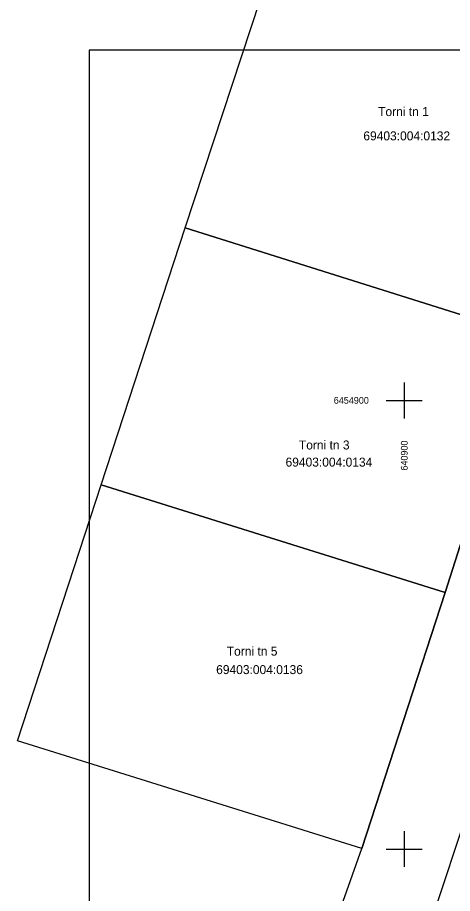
# Model space of a CAD drawing. Extents: x 640815 to 641128, y 6454682 to 6455190.
# Drawn here: x 640856.9 to 640905.4, y 6454845 to 6454942.7 of the extents above; entities that cross this region are included whole.
import ezdxf

# ---------------------------------------------------------------- set-up
doc = ezdxf.new("R2010")
doc.units = 0
for name, color, linetype in [('PIIR', 7, 'Continuous'), ('VORK', 7, 'Continuous'), ('VORMISTUS', 7, 'Continuous')]:
    doc.layers.add(name, color=color, linetype=linetype)

msp = doc.modelspace()

# ---------------------------------------------------------------- linework, layer by layer
at = {"layer": 'PIIR'}
for points in [[(640922.28, 6454941.81), (640923.52, 6454936.86), (640913.7, 6454907.27), (640875.6, 6454919.26), (640892.37, 6454970.28)], [(640913.7, 6454907.27), (640904.55, 6454878.61), (640866.24, 6454890.62), (640875.6, 6454919.26)], [(640904.55, 6454878.61), (640895.26, 6454850.07), (640856.91, 6454862.08), (640863.83, 6454883.21), (640866.24, 6454890.62)]]:
    msp.add_lwpolyline(points, close=True, dxfattribs=at)
msp.add_lwpolyline([(640875.14, 6454793.48), (640885.26, 6454821.73), (640895.26, 6454850.07), (640904.55, 6454878.61), (640913.7, 6454907.27), (640923.52, 6454936.86), (640922.28, 6454941.81), (640936.38, 6454926.17), (640929.9, 6454924.45), (640920.55, 6454895.76), (640911.95, 6454869.07), (640902.82, 6454841.42), (640894.7, 6454818.77), (640897.3, 6454813.22), (640932.2, 6454800.15), (640960.44, 6454789.58)], dxfattribs=at)
msp.add_lwpolyline([(640875.14, 6454793.48), (640885.26, 6454821.73), (640895.26, 6454850.07), (640904.55, 6454878.61), (640913.7, 6454907.27), (640923.52, 6454936.86), (640922.28, 6454941.81), (640936.38, 6454926.17), (640929.9, 6454924.45), (640920.55, 6454895.76), (640911.95, 6454869.07), (640902.82, 6454841.42), (640894.7, 6454818.77), (640897.3, 6454813.22), (640932.2, 6454800.15), (640960.44, 6454789.58)], dxfattribs=at)
at = {"layer": 'VORK'}
for p, q in [((640900, 6454902), (640900, 6454898)), ((640898, 6454900), (640902, 6454900)), ((640900, 6454852), (640900, 6454848)), ((640898, 6454850), (640902, 6454850))]:
    msp.add_line(p, q, dxfattribs=at)
at = {"layer": 'VORMISTUS'}
msp.add_lwpolyline([(641066.467, 6454939.057), (640864.907, 6454939.057), (640864.907, 6454798.247), (641066.467, 6454798.247)], close=True, dxfattribs=at)

# ---------------------------------------------------------------- texts
at = {"layer": 'PIIR'}
for s, p in [('Torni tn 1', (640897.089, 6454931.718)), ('69403:004:0132', (640895.442, 6454929.011))]:
    msp.add_text(s, height=1, rotation=0, dxfattribs=at).set_placement(p)
for s, p in [('Torni tn 3', (640888.258, 6454894.548)), ('69403:004:0134', (640886.772, 6454892.639)), ('Torni tn 5', (640880.224, 6454871.558)), ('69403:004:0136', (640879.041, 6454869.506))]:
    msp.add_text(s, height=1, dxfattribs=at).set_placement(p)
at = {"layer": 'VORK'}
msp.add_text('6454900', height=0.75, dxfattribs=at).set_placement((640892.147, 6454899.649))
msp.add_text('640900', height=0.75, rotation=90, dxfattribs=at).set_placement((640900.374, 6454892.194))

doc.saveas('drawing.dxf')
